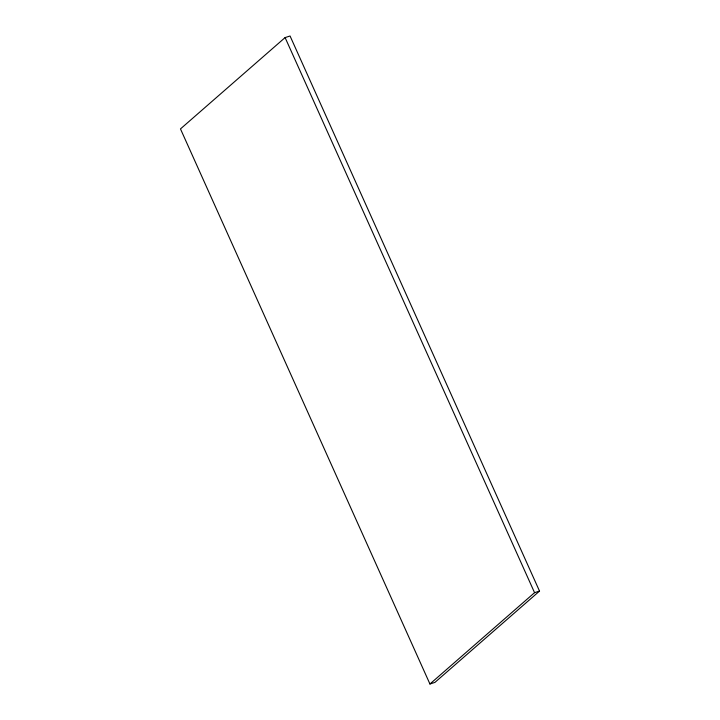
<?xml version="1.0" encoding="UTF-8"?>
<svg xmlns="http://www.w3.org/2000/svg" width="720" height="720" viewBox="0 0 720 720"><rect width="100%" height="100%" fill="white"/><g stroke="black" fill="none" stroke-linecap="round" stroke-linejoin="round"><path stroke-width="1.08" d="M285.102 37.584L180.477 128.916L429.939 684L434.898 682.416L539.523 591.084L290.061 36L285.102 37.584L534.564 592.668L429.939 684M534.564 592.668L539.523 591.084"/></g></svg>
